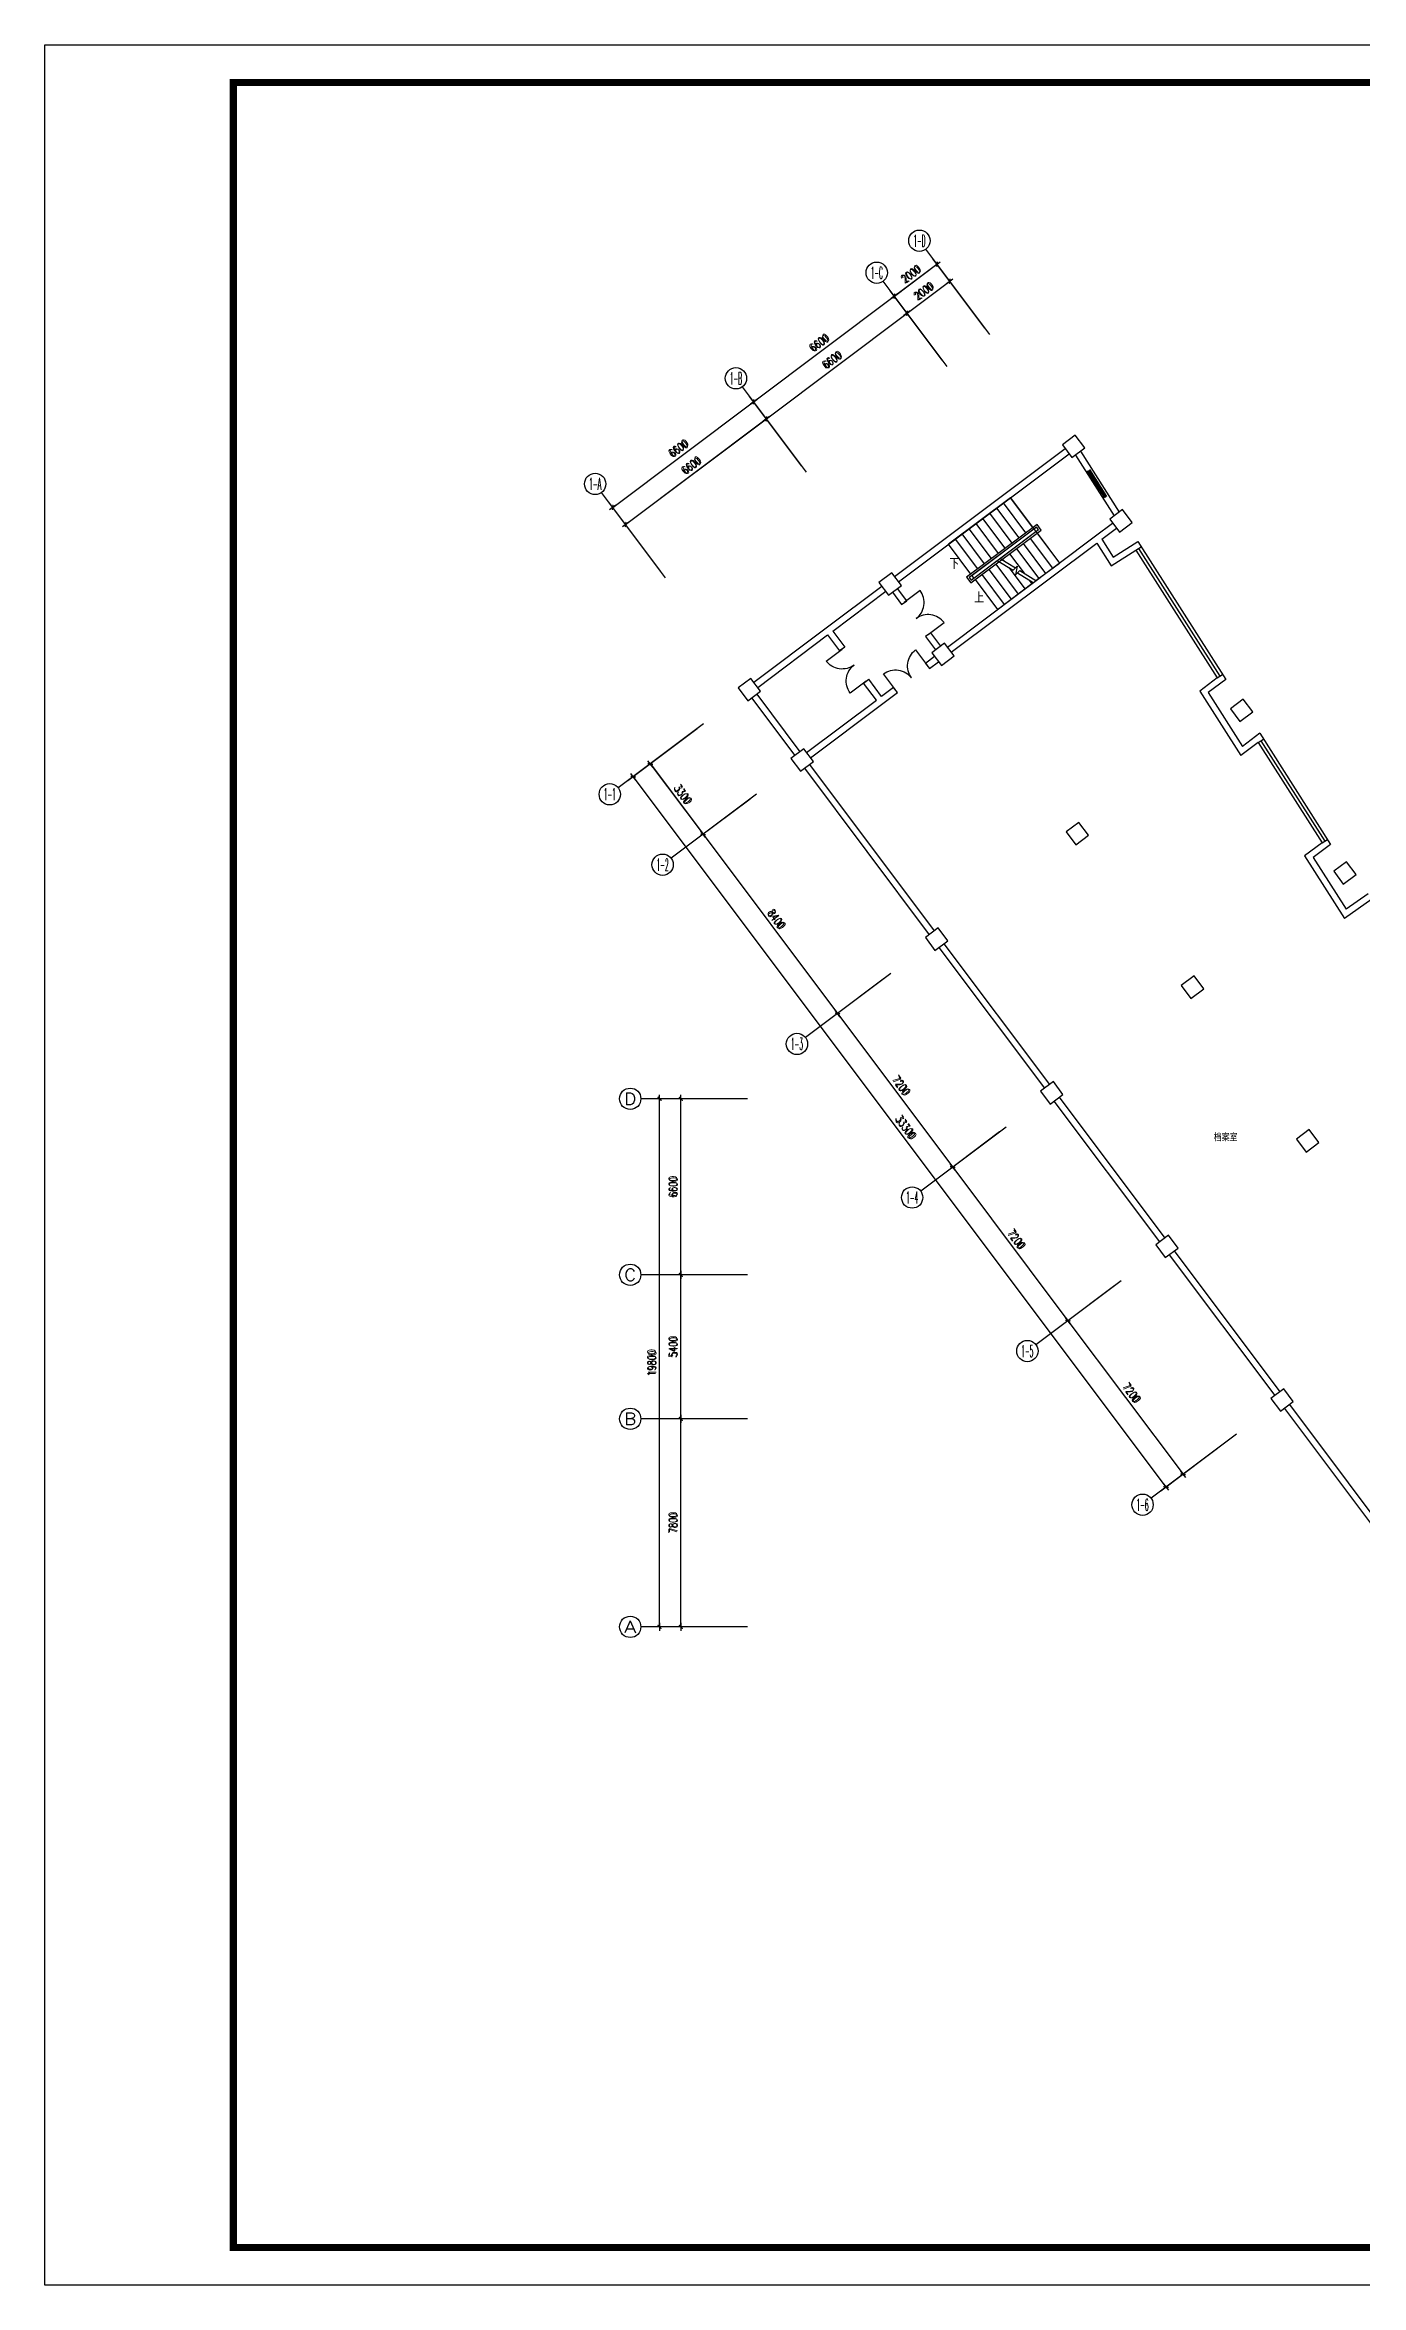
# Model space of a CAD drawing. Extents: x -149393 to 1177518, y -366685 to 296590.
# Drawn here: x 482249 to 531620, y -366143 to -282135 of the extents above; entities that cross this region are included whole.
import ezdxf
from ezdxf.enums import TextEntityAlignment as Align

# ---------------------------------------------------------------- set-up
doc = ezdxf.new("R2010")
doc.units = 0
doc.header["$LTSCALE"] = 1000
doc.header["$MEASUREMENT"] = 0
doc.layers.get('0').update_dxf_attribs({"linetype": 'CONTINUOUS'})
doc.layers.get('Defpoints').update_dxf_attribs({"linetype": 'CONTINUOUS'})
for name, color, linetype in [('AXIS', 3, 'CONTINUOUS'), ('AXIS_TEXT', 7, 'CONTINUOUS'), ('COLUMN', 9, 'CONTINUOUS'), ('PUB_TITLE', 253, 'CONTINUOUS'), ('STAIR', 2, 'CONTINUOUS'), ('TEL_SYMB', 3, 'CONTINUOUS'), ('TEL_TEXT', 7, 'CONTINUOUS'), ('WALL', 9, 'CONTINUOUS'), ('WINDOW', 4, 'CONTINUOUS')]:
    doc.layers.add(name, color=color, linetype=linetype)
doc.styles.add('_TCH_AXIS', font='COMPLEX', dxfattribs={"bigfont": 'GBCBIG'})
doc.styles.add('_TCH_DIM', font='SIMPLEX', dxfattribs={"bigfont": 'GBCBIG'})
doc.styles.add('_TCH_DIM_T3', font='SIMPLEX', dxfattribs={"width": 0.705882, "bigfont": 'GBCBIG'})
doc.styles.add('_TEL_DIM', font='', dxfattribs={"width": 0.8, "height": 3.5})
doc.styles.add('COMPLEX', font='COMPLEX')
doc.styles.add('DIM_FONT', font='SIMPLEX.shx', dxfattribs={"width": 0.8})
doc.styles.get('_TEL_DIM').set_extended_font_data('SimSun')
doc.dimstyles.new('_TCH_ARCH&&100', dxfattribs={"dimtxt": 297.5, "dimasz": 100, "dimexe": 250, "dimexo": 300, "dimgap": 126.25, "dimtad": 1, "dimdec": 0, "dimzin": 0, "dimdsep": 46, "dimtxsty": '_TCH_DIM_T3', "dimblk": 'ARCHTICK', "dimcen": 0.09, "dimclrt": 7, "dimazin": 2, "dimtfac": 1, "dimtdec": 0, "dimtix": 1, "dimtmove": 2, "dimatfit": 3, "dimfxl": 1, "dimtolj": 1, "dimtzin": 0, "dimarcsym": 0})
doc.dimstyles.new('DIMN', dxfattribs={"dimtxt": 300, "dimasz": 1, "dimexe": 250, "dimexo": 300, "dimgap": 150, "dimtad": 1, "dimdec": 0, "dimdsep": 46, "dimtxsty": 'DIM_FONT', "dimblk": '_DIMX', "dimcen": 2.5, "dimclrt": 7, "dimadec": 0, "dimazin": 0, "dimtfac": 1, "dimtdec": 0, "dimtix": 1, "dimtmove": 2, "dimatfit": 3, "dimldrblk": '_DIMX', "dimfxl": 1, "dimtolj": 1, "dimarcsym": 0})

# ---------------------------------------------------------------- blocks, each defined once
blk = doc.blocks.new('_DIMX')
blk.add_line((-150, 0), (150, 0))
at = {"const_width": 50}
blk.add_lwpolyline([(-70, -70), (70, 70)], dxfattribs=at)
blk = doc.blocks.new('_ArchTick')
at = {"color": 0, "linetype": 'ByBlock', "const_width": 0.4}
blk.add_lwpolyline([(-0.5, -0.5), (0.5, 0.5)], dxfattribs=at)
blk = doc.blocks.new('*D681')
at = {"layer": 'AXIS', "color": 0, "lineweight": -2, "transparency": 16777216}
for p, q in [((514590, -292201), (516190, -291001)), ((517510, -292761), (516040, -290801)), ((515910, -293961), (514440, -292001))]:
    blk.add_line(p, q, dxfattribs=at)
at = {"layer": 'Defpoints', "color": 0, "transparency": 16777216}
for p in [(516190, -291001), (517690, -293001), (516090, -294201)]:
    blk.add_point(p, dxfattribs=at)
at = {"layer": 'AXIS', "color": 0, "lineweight": -2, "transparency": 16777216, "xscale": 100, "yscale": 100, "zscale": 100}
for p, rotation in [((516190, -291001), 36.87000000000068), ((514590, -292201), 216.8700000000007)]:
    blk.add_blockref('_ArchTick', p, dxfattribs=dict(at, rotation=rotation))
at = {"layer": 'AXIS', "color": 7, "transparency": 16777216, "insert": (515225, -291381), "char_height": 297.5, "attachment_point": 5, "rotation": 36.87, "style": '_TCH_DIM_T3'}
blk.add_mtext('\\A1;2000', dxfattribs=at)
blk = doc.blocks.new('*D682')
at = {"layer": 'AXIS', "color": 0, "lineweight": -2, "transparency": 16777216}
for p, q in [((514110, -291561), (515710, -290361)), ((517510, -292761), (515560, -290161)), ((515910, -293961), (513960, -291361))]:
    blk.add_line(p, q, dxfattribs=at)
at = {"layer": 'Defpoints', "color": 0, "transparency": 16777216}
for p in [(515710, -290361), (517690, -293001), (516090, -294201)]:
    blk.add_point(p, dxfattribs=at)
at = {"layer": 'AXIS', "color": 0, "lineweight": -2, "transparency": 16777216, "xscale": 100, "yscale": 100, "zscale": 100}
for p, rotation in [((515710, -290361), 36.87000000000068), ((514110, -291561), 216.8700000000007)]:
    blk.add_blockref('_ArchTick', p, dxfattribs=dict(at, rotation=rotation))
at = {"layer": 'AXIS', "color": 7, "transparency": 16777216, "insert": (514745, -290741), "char_height": 297.5, "attachment_point": 5, "rotation": 36.87, "style": '_TCH_DIM_T3'}
blk.add_mtext('\\A1;2000', dxfattribs=at)
blk = doc.blocks.new('*D683')
at = {"layer": 'AXIS', "color": 0, "lineweight": -2, "transparency": 16777216}
for p, q in [((509310, -296161), (514590, -292201)), ((515910, -293961), (514440, -292001)), ((510630, -297921), (509160, -295961))]:
    blk.add_line(p, q, dxfattribs=at)
at = {"layer": 'Defpoints', "color": 0, "transparency": 16777216}
for p in [(514590, -292201), (516090, -294201), (510810, -298161)]:
    blk.add_point(p, dxfattribs=at)
at = {"layer": 'AXIS', "color": 0, "lineweight": -2, "transparency": 16777216, "xscale": 100, "yscale": 100, "zscale": 100}
for p, rotation in [((514590, -292201), 36.86999999999998), ((509310, -296161), 216.87)]:
    blk.add_blockref('_ArchTick', p, dxfattribs=dict(at, rotation=rotation))
at = {"layer": 'AXIS', "color": 7, "transparency": 16777216, "insert": (511785, -293961), "char_height": 297.5, "attachment_point": 5, "rotation": 36.87, "style": '_TCH_DIM_T3'}
blk.add_mtext('\\A1;6600', dxfattribs=at)
blk = doc.blocks.new('*D684')
at = {"layer": 'AXIS', "color": 0, "lineweight": -2, "transparency": 16777216}
for p, q in [((515910, -293961), (513960, -291361)), ((508830, -295521), (514110, -291561)), ((510630, -297921), (508680, -295321))]:
    blk.add_line(p, q, dxfattribs=at)
at = {"layer": 'Defpoints', "color": 0, "transparency": 16777216}
for p in [(514110, -291561), (516090, -294201), (510810, -298161)]:
    blk.add_point(p, dxfattribs=at)
at = {"layer": 'AXIS', "color": 0, "lineweight": -2, "transparency": 16777216, "xscale": 100, "yscale": 100, "zscale": 100}
for p, rotation in [((514110, -291561), 36.86999999999998), ((508830, -295521), 216.87)]:
    blk.add_blockref('_ArchTick', p, dxfattribs=dict(at, rotation=rotation))
at = {"layer": 'AXIS', "color": 7, "transparency": 16777216, "insert": (511305, -293321), "char_height": 297.5, "attachment_point": 5, "rotation": 36.87, "style": '_TCH_DIM_T3'}
blk.add_mtext('\\A1;6600', dxfattribs=at)
blk = doc.blocks.new('*D685')
at = {"layer": 'AXIS', "color": 0, "lineweight": -2, "transparency": 16777216}
for p, q in [((504030, -300121), (509310, -296161)), ((510630, -297921), (509160, -295961)), ((505350, -301881), (503880, -299921))]:
    blk.add_line(p, q, dxfattribs=at)
at = {"layer": 'Defpoints', "color": 0, "transparency": 16777216}
for p in [(509310, -296161), (510810, -298161), (505530, -302121)]:
    blk.add_point(p, dxfattribs=at)
at = {"layer": 'AXIS', "color": 0, "lineweight": -2, "transparency": 16777216, "xscale": 100, "yscale": 100, "zscale": 100}
for p, rotation in [((509310, -296161), 36.86999999999937), ((504030, -300121), 216.8699999999994)]:
    blk.add_blockref('_ArchTick', p, dxfattribs=dict(at, rotation=rotation))
at = {"layer": 'AXIS', "color": 7, "transparency": 16777216, "insert": (506505, -297921), "char_height": 297.5, "attachment_point": 5, "rotation": 36.87, "style": '_TCH_DIM_T3'}
blk.add_mtext('\\A1;6600', dxfattribs=at)
blk = doc.blocks.new('*D686')
at = {"layer": 'AXIS', "color": 0, "lineweight": -2, "transparency": 16777216}
for p, q in [((503550, -299481), (508830, -295521)), ((510630, -297921), (508680, -295321)), ((505350, -301881), (503400, -299281))]:
    blk.add_line(p, q, dxfattribs=at)
at = {"layer": 'Defpoints', "color": 0, "transparency": 16777216}
for p in [(508830, -295521), (510810, -298161), (505530, -302121)]:
    blk.add_point(p, dxfattribs=at)
at = {"layer": 'AXIS', "color": 0, "lineweight": -2, "transparency": 16777216, "xscale": 100, "yscale": 100, "zscale": 100}
for p, rotation in [((508830, -295521), 36.86999999999977), ((503550, -299481), 216.8699999999998)]:
    blk.add_blockref('_ArchTick', p, dxfattribs=dict(at, rotation=rotation))
at = {"layer": 'AXIS', "color": 7, "transparency": 16777216, "insert": (506025, -297281), "char_height": 297.5, "attachment_point": 5, "rotation": 36.87, "style": '_TCH_DIM_T3'}
blk.add_mtext('\\A1;6600', dxfattribs=at)
blk = doc.blocks.new('*D697')
at = {"layer": 'AXIS', "color": 0, "lineweight": -2, "transparency": 16777216}
for p, q in [((513739, -317138), (511779, -318608)), ((511979, -318458), (516299, -324218)), ((518059, -322898), (516099, -324368))]:
    blk.add_line(p, q, dxfattribs=at)
at = {"layer": 'Defpoints', "color": 0, "transparency": 16777216}
for p in [(513979, -316958), (518299, -322718), (516299, -324218)]:
    blk.add_point(p, dxfattribs=at)
at = {"layer": 'AXIS', "color": 0, "lineweight": -2, "transparency": 16777216, "xscale": 100, "yscale": 100, "zscale": 100}
for p, rotation in [((511979, -318458), 126.8700000000012), ((516299, -324218), 306.8700000000013)]:
    blk.add_blockref('_ArchTick', p, dxfattribs=dict(at, rotation=rotation))
at = {"layer": 'AXIS', "color": 7, "transparency": 16777216, "insert": (514359, -321173), "char_height": 297.5, "attachment_point": 5, "rotation": 306.87, "style": '_TCH_DIM_T3'}
blk.add_mtext('\\A1;7200', dxfattribs=at)
blk = doc.blocks.new('*D698')
at = {"layer": 'AXIS', "color": 0, "lineweight": -2, "transparency": 16777216}
for p, q in [((522379, -328658), (520419, -330128)), ((520619, -329978), (524939, -335738)), ((526699, -334418), (524739, -335888))]:
    blk.add_line(p, q, dxfattribs=at)
at = {"layer": 'Defpoints', "color": 0, "transparency": 16777216}
for p in [(522619, -328478), (526939, -334238), (524939, -335738)]:
    blk.add_point(p, dxfattribs=at)
at = {"layer": 'AXIS', "color": 0, "lineweight": -2, "transparency": 16777216, "xscale": 100, "yscale": 100, "zscale": 100}
for p, rotation in [((520619, -329978), 126.8700000000012), ((524939, -335738), 306.8700000000013)]:
    blk.add_blockref('_ArchTick', p, dxfattribs=dict(at, rotation=rotation))
at = {"layer": 'AXIS', "color": 7, "transparency": 16777216, "insert": (522999, -332693), "char_height": 297.5, "attachment_point": 5, "rotation": 306.87, "style": '_TCH_DIM_T3'}
blk.add_mtext('\\A1;7200', dxfattribs=at)
blk = doc.blocks.new('*D699')
at = {"layer": 'AXIS', "color": 0, "lineweight": -2, "transparency": 16777216}
for p, q in [((506719, -307778), (504119, -309728)), ((504319, -309578), (524299, -336218)), ((526699, -334418), (524099, -336368))]:
    blk.add_line(p, q, dxfattribs=at)
at = {"layer": 'Defpoints', "color": 0, "transparency": 16777216}
for p in [(506959, -307598), (526939, -334238), (524299, -336218)]:
    blk.add_point(p, dxfattribs=at)
at = {"layer": 'AXIS', "color": 0, "lineweight": -2, "transparency": 16777216, "xscale": 100, "yscale": 100, "zscale": 100}
for p, rotation in [((504319, -309578), 126.8700000000008), ((524299, -336218), 306.8700000000008)]:
    blk.add_blockref('_ArchTick', p, dxfattribs=dict(at, rotation=rotation))
at = {"layer": 'AXIS', "color": 7, "transparency": 16777216, "insert": (514529, -322733), "char_height": 297.5, "attachment_point": 5, "rotation": 306.87, "style": '_TCH_DIM_T3'}
blk.add_mtext('\\A1;33300', dxfattribs=at)
blk = doc.blocks.new('*D700')
at = {"layer": 'AXIS', "color": 0, "lineweight": -2, "transparency": 16777216}
for p, q in [((518059, -322898), (516099, -324368)), ((516299, -324218), (520619, -329978)), ((522379, -328658), (520419, -330128))]:
    blk.add_line(p, q, dxfattribs=at)
at = {"layer": 'Defpoints', "color": 0, "transparency": 16777216}
for p in [(518299, -322718), (522619, -328478), (520619, -329978)]:
    blk.add_point(p, dxfattribs=at)
at = {"layer": 'AXIS', "color": 0, "lineweight": -2, "transparency": 16777216, "xscale": 100, "yscale": 100, "zscale": 100}
for p, rotation in [((516299, -324218), 126.8700000000005), ((520619, -329978), 306.8700000000005)]:
    blk.add_blockref('_ArchTick', p, dxfattribs=dict(at, rotation=rotation))
at = {"layer": 'AXIS', "color": 7, "transparency": 16777216, "insert": (518679, -326933), "char_height": 297.5, "attachment_point": 5, "rotation": 306.87, "style": '_TCH_DIM_T3'}
blk.add_mtext('\\A1;7200', dxfattribs=at)
blk = doc.blocks.new('*D701')
at = {"layer": 'AXIS', "color": 0, "lineweight": -2, "transparency": 16777216}
for p, q in [((508699, -310418), (506739, -311888)), ((506939, -311738), (511979, -318458)), ((513739, -317138), (511779, -318608))]:
    blk.add_line(p, q, dxfattribs=at)
at = {"layer": 'Defpoints', "color": 0, "transparency": 16777216}
for p in [(508939, -310238), (513979, -316958), (511979, -318458)]:
    blk.add_point(p, dxfattribs=at)
at = {"layer": 'AXIS', "color": 0, "lineweight": -2, "transparency": 16777216, "xscale": 100, "yscale": 100, "zscale": 100}
for p, rotation in [((506939, -311738), 126.8700000000008), ((511979, -318458), 306.8700000000008)]:
    blk.add_blockref('_ArchTick', p, dxfattribs=dict(at, rotation=rotation))
at = {"layer": 'AXIS', "color": 7, "transparency": 16777216, "insert": (509679, -314933), "char_height": 297.5, "attachment_point": 5, "rotation": 306.87, "style": '_TCH_DIM_T3'}
blk.add_mtext('\\A1;8400', dxfattribs=at)
blk = doc.blocks.new('*D702')
at = {"layer": 'AXIS', "color": 0, "lineweight": -2, "transparency": 16777216}
for p, q in [((506719, -307778), (504759, -309248)), ((504959, -309098), (506939, -311738)), ((508699, -310418), (506739, -311888))]:
    blk.add_line(p, q, dxfattribs=at)
at = {"layer": 'Defpoints', "color": 0, "transparency": 16777216}
for p in [(506959, -307598), (508939, -310238), (506939, -311738)]:
    blk.add_point(p, dxfattribs=at)
at = {"layer": 'AXIS', "color": 0, "lineweight": -2, "transparency": 16777216, "xscale": 100, "yscale": 100, "zscale": 100}
for p, rotation in [((504959, -309098), 126.8700000000016), ((506939, -311738), 306.8700000000015)]:
    blk.add_blockref('_ArchTick', p, dxfattribs=dict(at, rotation=rotation))
at = {"layer": 'AXIS', "color": 7, "transparency": 16777216, "insert": (506169, -310253), "char_height": 297.5, "attachment_point": 5, "rotation": 306.87, "style": '_TCH_DIM_T3'}
blk.add_mtext('\\A1;3300', dxfattribs=at)
blk = doc.blocks.new('*D708')
at = {"layer": 'AXIS', "color": 0, "lineweight": -2, "transparency": 16777216}
for p, q in [((508304, -333657), (505854, -333657)), ((506104, -341457), (506104, -333657)), ((508304, -341457), (505854, -341457))]:
    blk.add_line(p, q, dxfattribs=at)
at = {"layer": 'Defpoints', "color": 0, "transparency": 16777216}
for p in [(506104, -333657), (508604, -333657), (508604, -341457)]:
    blk.add_point(p, dxfattribs=at)
at = {"layer": 'AXIS', "color": 0, "lineweight": -2, "transparency": 16777216, "xscale": 100, "yscale": 100, "zscale": 100}
for p, rotation in [((506104, -333657), 90), ((506104, -341457), 270)]:
    blk.add_blockref('_ArchTick', p, dxfattribs=dict(at, rotation=rotation))
at = {"layer": 'AXIS', "color": 7, "transparency": 16777216, "insert": (505829, -337557), "char_height": 297.5, "attachment_point": 5, "rotation": 90, "style": '_TCH_DIM_T3'}
blk.add_mtext('\\A1;7800', dxfattribs=at)
blk = doc.blocks.new('*D709')
at = {"layer": 'AXIS', "color": 0, "lineweight": -2, "transparency": 16777216}
for p, q in [((508004, -321657), (505054, -321657)), ((505304, -341457), (505304, -321657)), ((508004, -341457), (505054, -341457))]:
    blk.add_line(p, q, dxfattribs=at)
at = {"layer": 'Defpoints', "color": 0, "transparency": 16777216}
for p in [(505304, -321657), (508304, -321657), (508304, -341457)]:
    blk.add_point(p, dxfattribs=at)
at = {"layer": 'AXIS', "color": 0, "lineweight": -2, "transparency": 16777216, "xscale": 100, "yscale": 100, "zscale": 100}
for p, rotation in [((505304, -321657), 90), ((505304, -341457), 270)]:
    blk.add_blockref('_ArchTick', p, dxfattribs=dict(at, rotation=rotation))
at = {"layer": 'AXIS', "color": 7, "transparency": 16777216, "insert": (505029, -331557), "char_height": 297.5, "attachment_point": 5, "rotation": 90, "style": '_TCH_DIM_T3'}
blk.add_mtext('\\A1;19800', dxfattribs=at)
blk = doc.blocks.new('*D710')
at = {"layer": 'AXIS', "color": 0, "lineweight": -2, "transparency": 16777216}
for p, q in [((508304, -328257), (505854, -328257)), ((506104, -333657), (506104, -328257)), ((508304, -333657), (505854, -333657))]:
    blk.add_line(p, q, dxfattribs=at)
at = {"layer": 'Defpoints', "color": 0, "transparency": 16777216}
for p in [(506104, -328257), (508604, -328257), (508604, -333657)]:
    blk.add_point(p, dxfattribs=at)
at = {"layer": 'AXIS', "color": 0, "lineweight": -2, "transparency": 16777216, "xscale": 100, "yscale": 100, "zscale": 100}
for p, rotation in [((506104, -328257), 90), ((506104, -333657), 270)]:
    blk.add_blockref('_ArchTick', p, dxfattribs=dict(at, rotation=rotation))
at = {"layer": 'AXIS', "color": 7, "transparency": 16777216, "insert": (505829, -330957), "char_height": 297.5, "attachment_point": 5, "rotation": 90, "style": '_TCH_DIM_T3'}
blk.add_mtext('\\A1;5400', dxfattribs=at)
blk = doc.blocks.new('*D711')
at = {"layer": 'AXIS', "color": 0, "lineweight": -2, "transparency": 16777216}
for p, q in [((508304, -321657), (505854, -321657)), ((506104, -328257), (506104, -321657)), ((508304, -328257), (505854, -328257))]:
    blk.add_line(p, q, dxfattribs=at)
at = {"layer": 'Defpoints', "color": 0, "transparency": 16777216}
for p in [(506104, -321657), (508604, -321657), (508604, -328257)]:
    blk.add_point(p, dxfattribs=at)
at = {"layer": 'AXIS', "color": 0, "lineweight": -2, "transparency": 16777216, "xscale": 100, "yscale": 100, "zscale": 100}
for p, rotation in [((506104, -321657), 90), ((506104, -328257), 270)]:
    blk.add_blockref('_ArchTick', p, dxfattribs=dict(at, rotation=rotation))
at = {"layer": 'AXIS', "color": 7, "transparency": 16777216, "insert": (505829, -324957), "char_height": 297.5, "attachment_point": 5, "rotation": 90, "style": '_TCH_DIM_T3'}
blk.add_mtext('\\A1;6600', dxfattribs=at)
blk = doc.blocks.new('_FZHK')
blk.add_lwpolyline([(-0.5, -0.5), (0.5, -0.5), (0.5, 0.5), (-0.5, 0.5)], close=True)
blk = doc.blocks.new('_AXISO')
blk.add_circle((0, 0), 0.5)
at = {"layer": 'AXIS_TEXT', "style": 'COMPLEX', "width": 1.041667}
blk.add_attdef('A', text='', height=0.56, dxfattribs=at).set_placement((-0.25, -0.28), (0.25, -0.28), align=Align.FIT)
blk = doc.blocks.new('$TCHSYS$WIN2D')
for p, q in [((-0.5, 0.5), (0.5, 0.5)), ((0.5, 0.167), (-0.5, 0.167)), ((0.5, -0.167), (-0.5, -0.167)), ((-0.5, -0.5), (0.5, -0.5))]:
    blk.add_line(p, q)

msp = doc.modelspace()

# ---------------------------------------------------------------- linework, layer by layer
at = {"color": 59}
for p, q in [((523168.3, -301084.7), (523370.8, -300955.9)), ((523168.3, -301084.7), (526217.7, -305877.1)), ((523168.3, -301084.7), (526217.7, -305877.1)), ((523242, -300753.4), (526539.5, -305935.7)), ((523269.6, -301020.3), (526318.9, -305812.7)), ((526217.7, -305877.1), (526420.2, -305748.2)), ((527758.6, -308298.7), (527961.1, -308169.9)), ((527758.6, -308298.7), (530151.7, -312059.7)), ((527758.6, -308298.7), (530151.7, -312059.7)), ((527821.9, -307951.2), (530473.5, -312118.4)), ((527859.8, -308234.3), (530252.9, -311995.3)), ((530151.7, -312059.7), (530354.2, -311930.9))]:
    msp.add_line(p, q, dxfattribs=at)
at = {"layer": 'AXIS'}
for p, q in [((517690.2, -293000.8), (515290.2, -289800.8)), ((516090.2, -294200.8), (513690.2, -291000.8)), ((510810.3, -298160.9), (508410.2, -294960.9)), ((505530.3, -302120.9), (503130.3, -298920.9)), ((506959.1, -307598), (503759.1, -309998)), ((508939.1, -310238), (505739.2, -312638)), ((508939.1, -310238), (505739.2, -312638)), ((513979.2, -316957.9), (510779.2, -319357.9)), ((508604.3, -321656.9), (504604.3, -321656.9)), ((518299.2, -322717.9), (515099.2, -325117.9)), ((508604.3, -328256.9), (504604.3, -328256.9)), ((508604.3, -328256.9), (504604.3, -328256.9)), ((522619.2, -328477.9), (519419.2, -330877.9)), ((508604.3, -333656.9), (504604.3, -333656.9)), ((508604.3, -333656.9), (504604.3, -333656.9)), ((526939.2, -334237.9), (523739.2, -336637.9)), ((508604.3, -341456.9), (504604.3, -341456.9))]:
    msp.add_line(p, q, dxfattribs=at)
for centre in [(503439.1, -310238), (505419.2, -312878), (510459.2, -319597.9), (504204.3, -321656.9), (514779.2, -325357.9), (504204.3, -328256.9), (504204.3, -333656.9), (504204.3, -341456.9)]:
    msp.add_circle(centre, 400, dxfattribs=at)
at = {"layer": 'PUB_TITLE'}
msp.add_lwpolyline([(482249.1, -282134.7), (601049.1, -282134.7), (601049.1, -366143.3), (482249.1, -366143.3)], close=True, dxfattribs=at)
at = {"layer": 'PUB_TITLE', "const_width": 270.7}
msp.add_lwpolyline([(489320.5, -283549), (599634.8, -283549), (599634.8, -364729), (489320.5, -364729), (489320.5, -283549)], close=True, dxfattribs=at)
at = {"layer": 'STAIR', "color": 59}
for p, q in [((518465.2, -299118.4), (516141.5, -300861.2)), ((518271.5, -301011.8), (517432.4, -299893)), ((518529.7, -300818.1), (517690.6, -299699.3)), ((518787.9, -300624.5), (517948.8, -299505.7)), ((519046.1, -300430.9), (518207, -299312)), ((519304.3, -300237.2), (518465.2, -299118.4)), ((518465.2, -299118.4), (520301.2, -301566.4)), ((517238.8, -301786.3), (516399.7, -300667.5)), ((517497, -301592.7), (516657.9, -300473.9)), ((519462.1, -300118.9), (516822.8, -302098.3)), ((517755.2, -301399.1), (516916.1, -300280.2)), ((519447.7, -300219.3), (516923.2, -302112.7)), ((516980.6, -302308.7), (519619.8, -300329.2)), ((516994.9, -302208.3), (519519.4, -300314.9)), ((519347.3, -300294.6), (517023.6, -302037.4)), ((518013.3, -301205.4), (517174.2, -300086.6)), ((518076.2, -301397.3), (519419, -300390.2)), ((519203.9, -300641.2), (520043, -301760)), ((519519.4, -300314.9), (519447.7, -300219.3)), ((519619.8, -300329.2), (519462.1, -300118.9)), ((519462.1, -300447.6), (520301.2, -301566.4)), ((516980.6, -301980), (516141.5, -300861.2)), ((517095.4, -302133), (517973.4, -301474.4)), ((517973.4, -301474.4), (518561.8, -301836)), ((518076.2, -301397.3), (518651.7, -301750.9)), ((518171.1, -301415.8), (518226.5, -301489.7)), ((518429.3, -301222.2), (518974.8, -301949.5)), ((518687.5, -301028.5), (519526.6, -302147.3)), ((518945.7, -300834.9), (519784.8, -301953.7)), ((519423.1, -302224.9), (520301.2, -301566.4)), ((516822.8, -302098.3), (516980.6, -302308.7)), ((516923.2, -302112.7), (516994.9, -302208.3)), ((517095.4, -302133), (517023.6, -302037.4)), ((517138.4, -302190.4), (517977.5, -303309.2)), ((517396.6, -301996.7), (518235.7, -303115.5)), ((517654.8, -301803.1), (518493.9, -302921.9)), ((517912.9, -301609.4), (518752.1, -302728.2)), ((517977.5, -303309.2), (519320.3, -302302.1)), ((518421.7, -301749.9), (519010.2, -302534.6)), ((518561.8, -301836), (518716.7, -301689.4)), ((518716.7, -301689.4), (518652.2, -302004.4)), ((518652.2, -302004.4), (518814.4, -301850.9)), ((518724.5, -301936), (519320.3, -302302.1)), ((518814.4, -301850.9), (519423.1, -302224.9)), ((519170, -302209.7), (519268.4, -302341))]:
    msp.add_line(p, q, dxfattribs=at)
at = {"layer": 'TEL_SYMB', "color": 59, "elevation": 1793}
msp.add_lwpolyline([(516453.5, -301546.1, 0, 0, 0), (519480, -299276.2, 0, 0, 0), (520433.9, -300548, 0, 0, 0), (519114.2, -301537.7, 95.6, 0, 0), (518827.4, -301752.9, 0, 0, 0)], format="xyseb", dxfattribs=at)
at = {"layer": 'TEL_SYMB', "color": 59}
msp.add_lwpolyline([(517407.3, -302817.9, 0, 0, 0), (518282.3, -302161.7, 95.6, 0, 0), (518569.2, -301946.5, 0, 0, 0)], format="xyseb", dxfattribs=at)
at = {"layer": 'WALL', "color": 59}
for p, q in [((514121.7, -302076), (520521.7, -297276)), ((521091.5, -297373.7), (522545.2, -299658.4)), ((514265.7, -302268), (520665.7, -297468)), ((520898.9, -297518.1), (522352.6, -299802.8)), ((516101.7, -304716), (521659.1, -300548)), ((521659.1, -300548), (522298.5, -300068.4)), ((521892, -300673.3), (522442.5, -300260.4)), ((521892, -300673.3), (522317.3, -301341.7)), ((516245.7, -304908), (521699.4, -300817.7)), ((521699.4, -300817.7), (522243.7, -301673.1)), ((522243.7, -301673.1), (523168.3, -301084.7)), ((522317.3, -301341.7), (523242, -300753.4)), ((511558.4, -303998.5), (513641.7, -302436)), ((511798.4, -304118.5), (513785.7, -302628)), ((514037.7, -302664), (514381.8, -303122.9)), ((514573.8, -302978.9), (514229.7, -302520)), ((514381.8, -303122.9), (514573.8, -302978.9)), ((508841.7, -306036.1), (511558.4, -303998.5)), ((508985.7, -306228.1), (511606.4, -304262.5)), ((511606.4, -304262.5), (512058.5, -304865.3)), ((511798.4, -304118.5), (512250.5, -304721.3)), ((512250.5, -304721.3), (512058.5, -304865.3)), ((515473.8, -304178.9), (515281.8, -304322.9)), ((515281.8, -304322.9), (515657.7, -304824)), ((515849.7, -304680), (515473.8, -304178.9)), ((515621.7, -305076), (515284.3, -305329)), ((515284.3, -305329), (515428.3, -305521)), ((515428.3, -305521), (515765.7, -305268)), ((508757.7, -306624.1), (510377.7, -308784.1)), ((508949.7, -306480.1), (510569.7, -308640.1)), ((512958.5, -306065.3), (513150.5, -305921.3)), ((513442.4, -306710.5), (512958.5, -306065.3)), ((513634.4, -306566.5), (513150.5, -305921.3)), ((514084.3, -306229), (513634.4, -306566.5)), ((513682.4, -306830.5), (514228.3, -306421)), ((514228.3, -306421), (514084.3, -306229)), ((526217.7, -305877.1), (525563.5, -306367.7)), ((525563.5, -306367.7), (527104.4, -308789.4)), ((526539.5, -305935.7), (525885.3, -306426.4)), ((525885.3, -306426.4), (527167.7, -308441.9)), ((510821.7, -308676.1), (513442.4, -306710.5)), ((510965.7, -308868.1), (513682.4, -306830.5)), ((527758.6, -308298.7), (527104.4, -308789.4)), ((527821.9, -307951.2), (527167.7, -308441.9)), ((510929.7, -309120.1), (515609.7, -315360)), ((510737.7, -309264.1), (515417.7, -315504)), ((530151.7, -312059.7), (529497.5, -312550.4)), ((530473.5, -312118.4), (529819.3, -312609)), ((529497.5, -312550.4), (530987.6, -314892.2)), ((529819.3, -312609), (531055, -314551)), ((532017, -314166.2), (530987.6, -314892.2)), ((531878.6, -313970.1), (531055, -314551)), ((515969.7, -315840), (519929.7, -321120)), ((515777.7, -315984), (519737.7, -321264)), ((520097.7, -321744), (524057.7, -327024)), ((520289.7, -321600), (524249.7, -326880)), ((524417.7, -327504), (528377.7, -332784)), ((524609.7, -327360), (528569.7, -332640)), ((528737.7, -333264), (533127.4, -339116.9)), ((528929.7, -333120), (533337.4, -338996.9))]:
    msp.add_line(p, q, dxfattribs=at)
at = {"layer": 'WINDOW', "color": 59, "extrusion": (7.34766e-17, -9.79684e-17, -1)}
msp.add_lwpolyline([(-515377.8, -304250.9), (-515977.8, -303800.9, -0.4142136), (-514927.8, -303650.9, -0.4142136), (-515077.8, -302600.9), (-514477.8, -303050.9)], format="xyb", dxfattribs=at)
at = {"layer": 'WINDOW', "color": 59, "extrusion": (0, 0, -1)}
msp.add_lwpolyline([(-513053, -305991.2), (-512453, -306441.2, 0.4142136), (-512603, -305391.2, 0.4142136), (-511553, -305241.2), (-512153, -304791.2)], format="xyb", dxfattribs=at)
at = {"layer": 'WINDOW', "color": 59}
msp.add_lwpolyline([(514156.3, -306325), (513706.3, -305725, -0.4142136), (514756.3, -305875, -0.4142136), (514906.3, -304825), (515356.3, -305425)], format="xyb", dxfattribs=at)

# ---------------------------------------------------------------- block references
at = {"layer": 'AXIS'}
ref = msp.add_blockref('_AXISO', (515050.2, -289480.8), dxfattribs=dict(at, xscale=800, yscale=800, zscale=800))
ref.add_attrib('A', '1-D', dxfattribs={"layer": 'AXIS_TEXT', "height": 452.55, "style": '_TCH_AXIS', "width": 0.362069}).set_placement((514824, -289707.1), (515276.5, -289707.1), align=Align.FIT)
ref = msp.add_blockref('_AXISO', (513450.2, -290680.8), dxfattribs=dict(at, xscale=800, yscale=800, zscale=800))
ref.add_attrib('A', '1-C', dxfattribs={"layer": 'AXIS_TEXT', "height": 452.55, "style": '_TCH_AXIS', "width": 0.375}).set_placement((513224, -290907.1), (513676.5, -290907.1), align=Align.FIT)
ref = msp.add_blockref('_AXISO', (508170.2, -294640.9), dxfattribs=dict(at, xscale=800, yscale=800, zscale=800))
ref.add_attrib('A', '1-B', dxfattribs={"layer": 'AXIS_TEXT', "height": 452.55, "style": '_TCH_AXIS', "width": 0.362069}).set_placement((507944, -294867.1), (508396.5, -294867.1), align=Align.FIT)
ref = msp.add_blockref('_AXISO', (502890.3, -298600.9), dxfattribs=dict(at, xscale=800, yscale=800, zscale=800))
ref.add_attrib('A', '1-A', dxfattribs={"layer": 'AXIS_TEXT', "height": 452.55, "style": '_TCH_AXIS', "width": 0.355932}).set_placement((502664, -298827.1), (503116.5, -298827.1), align=Align.FIT)
ref = msp.add_blockref('_AXISO', (519099.2, -331117.9), dxfattribs=dict(at, xscale=800, yscale=800, zscale=800))
ref.add_attrib('A', '1-5', dxfattribs={"layer": 'AXIS_TEXT', "height": 452.55, "style": '_TCH_AXIS', "width": 0.381818}).set_placement((518872.9, -331344.2), (519325.5, -331344.2), align=Align.FIT)
ref = msp.add_blockref('_AXISO', (523419.2, -336877.9), dxfattribs=dict(at, xscale=800, yscale=800, zscale=800))
ref.add_attrib('A', '1-6', dxfattribs={"layer": 'AXIS_TEXT', "height": 452.55, "style": '_TCH_AXIS', "width": 0.381818}).set_placement((523192.9, -337104.2), (523645.5, -337104.2), align=Align.FIT)
at = {"layer": 'COLUMN', "color": 59}
for p, xscale, yscale, zscale, rotation in [((520833.7, -297192), 600.0000000000551, 600.0000000000551, 600.0000000000551, 36.86999999999735), ((522610.5, -299984.4), 600.0000000000144, 600.0000000000144, 600.0000000000144, 306.8700000000038), ((513953.7, -302352), 599.999999999962, 599.999999999962, 599.999999999962, 36.87000000000402), ((515933.7, -304992), 599.9999999999445, 599.9999999999445, 599.9999999999445, 306.8699999999949), ((508673.7, -306312.1), 599.999999999962, 599.999999999962, 599.999999999962, 36.87000000000402), ((527133.2, -307092.4), 599.9999999999562, 599.9999999999562, 599.9999999999562, 306.869999999994), ((510653.7, -308952.1), 599.999999999962, 599.999999999962, 599.999999999962, 36.87000000000402), ((520973.7, -311712), 599.9999999999445, 599.9999999999445, 599.9999999999445, 306.8699999999949), ((531009.9, -313184.9), 599.9999999999562, 599.9999999999562, 599.9999999999562, 306.869999999994), ((515693.7, -315672), 600.0000000000464, 600.0000000000464, 600.0000000000464, 36.86999999999623), ((525293.7, -317472), 600.0000000000144, 600.0000000000144, 600.0000000000144, 306.8700000000038), ((520013.7, -321432), 599.999999999962, 599.999999999962, 599.999999999962, 36.87000000000402), ((529613.7, -323232), 600.0000000000464, 600.0000000000464, 600.0000000000464, 216.8699999999962), ((524333.7, -327192), 599.999999999962, 599.999999999962, 599.999999999962, 36.87000000000402), ((528653.7, -332952), 600.000000000026, 600.000000000026, 600.000000000026, 306.8700000000029)]:
    msp.add_blockref('_FZHK', p, dxfattribs=dict(at, xscale=xscale, yscale=yscale, zscale=zscale, rotation=rotation))
at = {"layer": 'WINDOW', "color": 59, "xscale": -1200, "yscale": 100, "zscale": -1200, "rotation": 302.468556140008}
msp.add_blockref('$TCHSYS$WIN2D', (521722.1, -298588.2), dxfattribs=at)

# ---------------------------------------------------------------- texts
at = {"layer": 'AXIS', "color": 7, "style": '_TCH_AXIS'}
for s, height, width, p, p2 in [('1-1', 452.55, 0.42, (503212.9, -310464.2), (503665.4, -310464.2)), ('1-2', 452.55, 0.381818, (505192.9, -313104.2), (505645.4, -313104.2)), ('1-3', 452.55, 0.381818, (510232.9, -319824.2), (510685.4, -319824.2)), ('D', 452.5, 1.235294, (503978.1, -321883.2), (504430.6, -321883.2)), ('1-4', 452.55, 0.368421, (514552.9, -325584.2), (515005.4, -325584.2)), ('C', 452.5, 1.4, (503978.1, -328483.2), (504430.6, -328483.2)), ('B', 452.5, 1.235294, (503978.1, -333883.2), (504430.6, -333883.2)), ('A', 452.5, 1.166667, (503978.1, -341683.2), (504430.6, -341683.2))]:
    msp.add_text(s, height=height, dxfattribs=dict(at, width=width)).set_placement(p, p2, align=Align.FIT)
at = {"layer": 'TEL_TEXT', "color": 59, "style": '_TCH_DIM'}
for s, p in [('下', (516178.7, -301791.1, 1793)), ('上', (517110.3, -303062.9))]:
    msp.add_text(s, height=403.5, dxfattribs=at).set_placement(p)
at = {"layer": 'TEL_TEXT', "color": 59, "style": '_TEL_DIM', "width": 0.8}
msp.add_text('档案室', height=265.82, dxfattribs=at).set_placement((526090.7, -323219.7))

# ---------------------------------------------------------------- dimensions: what is measured, and where the dimension line sits
at = {"layer": 'AXIS'}
for p1, p2, distance in [((516090.2, -294200.8), (517690.2, -293000.8), 3300), ((510810.3, -298160.9), (516090.2, -294200.8), 3300), ((516090.2, -294200.8), (517690.2, -293000.8), 2500), ((510810.3, -298160.9), (516090.2, -294200.8), 2500), ((505530.3, -302120.9), (510810.3, -298160.9), 3300), ((505530.3, -302120.9), (510810.3, -298160.9), 2500), ((506959.1, -307598), (526939.2, -334237.9), -3300), ((506959.1, -307598), (508939.1, -310238), -2500), ((508939.1, -310238), (513979.2, -316957.9), -2500), ((513979.2, -316957.9), (518299.2, -322717.9), -2500), ((508304.3, -341456.9), (508304.3, -321656.9), 3000), ((508604.3, -328256.9), (508604.3, -321656.9), 2500), ((518299.2, -322717.9), (522619.2, -328477.9), -2500), ((508604.3, -333656.9), (508604.3, -328256.9), 2500), ((522619.2, -328477.9), (526939.2, -334237.9), -2500), ((508604.3, -341456.9), (508604.3, -333656.9), 2500)]:
    msp.add_aligned_dim(p1=p1, p2=p2, distance=distance, dimstyle='DIMN', dxfattribs=at).render()
for p1, p2, distance, picture, middle in [((516090.2, -294200.8), (517690.2, -293000.8), 3300, '*D682', (514745.2, -290740.8)), ((510810.3, -298160.9), (516090.2, -294200.8), 3300, '*D684', (511305.2, -293320.9)), ((516090.2, -294200.8), (517690.2, -293000.8), 2500, '*D681', (515225.2, -291380.8)), ((510810.3, -298160.9), (516090.2, -294200.8), 2500, '*D683', (511785.2, -293960.9)), ((505530.3, -302120.9), (510810.3, -298160.9), 3300, '*D686', (506025.3, -297280.9)), ((505530.3, -302120.9), (510810.3, -298160.9), 2500, '*D685', (506505.3, -297920.9)), ((506959.1, -307598), (526939.2, -334237.9), -3300, '*D699', (514529.2, -322732.9)), ((506959.1, -307598), (508939.1, -310238), -2500, '*D702', (506169.1, -310253)), ((508939.1, -310238), (513979.2, -316957.9), -2500, '*D701', (509679.2, -314932.9)), ((513979.2, -316957.9), (518299.2, -322717.9), -2500, '*D697', (514359.2, -321172.9)), ((508304.3, -341456.9), (508304.3, -321656.9), 3000, '*D709', (505029.3, -331556.9)), ((508604.3, -328256.9), (508604.3, -321656.9), 2500, '*D711', (505829.3, -324956.9)), ((518299.2, -322717.9), (522619.2, -328477.9), -2500, '*D700', (518679.2, -326932.9)), ((508604.3, -333656.9), (508604.3, -328256.9), 2500, '*D710', (505829.3, -330956.9)), ((522619.2, -328477.9), (526939.2, -334237.9), -2500, '*D698', (522999.2, -332692.9)), ((508604.3, -341456.9), (508604.3, -333656.9), 2500, '*D708', (505829.3, -337556.9))]:
    dim = msp.add_aligned_dim(p1=p1, p2=p2, distance=distance, dimstyle='_TCH_ARCH&&100', dxfattribs=at)
    dim.commit()
    dim.dimension.update_dxf_attribs({"geometry": picture, "text_midpoint": middle})

doc.saveas('drawing.dxf')
